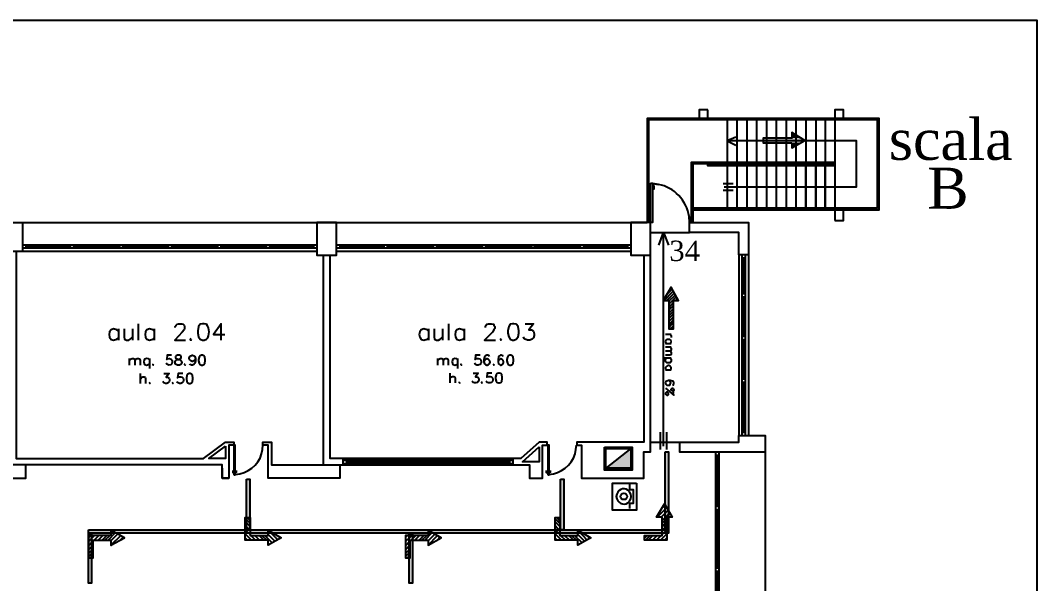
# Model space of a CAD drawing. Header units: millimetres. Extents: x 2592 to 5194, y 1172 to 2359.
# Drawn here: x 2595.648 to 2597.453, y 1178.177 to 1179.177 of the extents above; entities that cross this region are included whole.
import ezdxf

# ---------------------------------------------------------------- set-up
doc = ezdxf.new("R2010")
doc.units = ezdxf.units.MM
for name, color, linetype in [('PDF _Geometria', 7, 'Continuous'), ('PDF _Riempimenti solidi', 3, 'Continuous'), ('PDF _Testo', 7, 'Continuous')]:
    doc.layers.add(name, color=color, linetype=linetype)
doc.styles.add('PDF Times New Roman', font='times.ttf')

msp = doc.modelspace()

# ---------------------------------------------------------------- linework, layer by layer
msp.add_line((2592.5611, 1178.8182), (2596.7611, 1178.8182))
at = {"layer": 'PDF _Geometria', "lineweight": 25}
for points in [[(2592.3511, 1179.1774), (2597.4528, 1179.1774), (2597.4528, 1177.3307), (2592.3511, 1177.3307)], [(2596.8686, 1179.0182), (2596.8536, 1179.0182), (2596.8536, 1179.0032), (2596.8686, 1179.0032)], [(2597.0944, 1179.0032), (2597.1094, 1179.0032), (2597.1094, 1179.0182), (2597.0944, 1179.0182)], [(2597.0428, 1178.844), (2597.0428, 1178.919)], [(2597.0603, 1178.844), (2597.0603, 1178.919)], [(2597.0769, 1178.844), (2597.0769, 1178.919)], [(2597.0944, 1178.8215), (2597.1094, 1178.8215), (2597.1094, 1178.8407), (2597.0944, 1178.8407)], [(2596.5219, 1178.6382), (2596.5178, 1178.6374), (2596.5153, 1178.6332), (2596.5136, 1178.6257), (2596.5136, 1178.6215), (2596.5153, 1178.6149), (2596.5178, 1178.6107), (2596.5219, 1178.609), (2596.5244, 1178.609), (2596.5286, 1178.6107), (2596.5319, 1178.6149), (2596.5328, 1178.6215), (2596.5328, 1178.6257), (2596.5319, 1178.6332), (2596.5286, 1178.6374), (2596.5244, 1178.6382)], [(2595.9269, 1178.5824), (2595.9244, 1178.5815), (2595.9236, 1178.5799), (2595.9236, 1178.5782), (2595.9244, 1178.5765), (2595.9261, 1178.5757), (2595.9294, 1178.5749), (2595.9319, 1178.574), (2595.9336, 1178.5724), (2595.9344, 1178.5707), (2595.9344, 1178.5682), (2595.9336, 1178.5665), (2595.9328, 1178.5657), (2595.9303, 1178.5649), (2595.9269, 1178.5649), (2595.9244, 1178.5657), (2595.9236, 1178.5665), (2595.9228, 1178.5682), (2595.9228, 1178.5707), (2595.9236, 1178.5724), (2595.9253, 1178.574), (2595.9278, 1178.5749), (2595.9311, 1178.5757), (2595.9328, 1178.5765), (2595.9336, 1178.5782), (2595.9336, 1178.5799), (2595.9328, 1178.5815), (2595.9303, 1178.5824)], [(2595.9694, 1178.5824), (2595.9669, 1178.5815), (2595.9653, 1178.579), (2595.9644, 1178.5749), (2595.9644, 1178.5724), (2595.9653, 1178.5682), (2595.9669, 1178.5657), (2595.9694, 1178.5649), (2595.9711, 1178.5649), (2595.9736, 1178.5657), (2595.9753, 1178.5682), (2595.9761, 1178.5724), (2595.9761, 1178.5749), (2595.9753, 1178.579), (2595.9736, 1178.5815), (2595.9711, 1178.5824)], [(2596.5169, 1178.5824), (2596.5144, 1178.5815), (2596.5128, 1178.579), (2596.5119, 1178.5749), (2596.5119, 1178.5724), (2596.5128, 1178.5682), (2596.5144, 1178.5657), (2596.5169, 1178.5649), (2596.5186, 1178.5649), (2596.5211, 1178.5657), (2596.5228, 1178.5682), (2596.5236, 1178.5724), (2596.5236, 1178.5749), (2596.5228, 1178.579), (2596.5211, 1178.5815), (2596.5186, 1178.5824)], [(2595.9478, 1178.5499), (2595.9453, 1178.549), (2595.9436, 1178.5465), (2595.9428, 1178.5424), (2595.9428, 1178.5399), (2595.9436, 1178.5357), (2595.9453, 1178.5332), (2595.9478, 1178.5324), (2595.9494, 1178.5324), (2595.9519, 1178.5332), (2595.9536, 1178.5357), (2595.9544, 1178.5399), (2595.9544, 1178.5424), (2595.9536, 1178.5465), (2595.9519, 1178.549), (2595.9494, 1178.5499)], [(2596.4969, 1178.5507), (2596.4944, 1178.5499), (2596.4928, 1178.5474), (2596.4919, 1178.5432), (2596.4919, 1178.5407), (2596.4928, 1178.5365), (2596.4944, 1178.534), (2596.4969, 1178.5332), (2596.4986, 1178.5332), (2596.5011, 1178.534), (2596.5028, 1178.5365), (2596.5036, 1178.5407), (2596.5036, 1178.5432), (2596.5028, 1178.5474), (2596.5011, 1178.5499), (2596.4986, 1178.5507)], [(2596.7986, 1178.514), (2596.7978, 1178.5157), (2596.7969, 1178.5165), (2596.7953, 1178.5165), (2596.7936, 1178.5149), (2596.7936, 1178.5132), (2596.7944, 1178.5124), (2596.7961, 1178.5115), (2596.7978, 1178.5115), (2596.7986, 1178.5124)], [(2595.5361, 1178.4282), (2595.5211, 1178.4282), (2595.5211, 1178.4224), (2595.5303, 1178.4224), (2595.5303, 1178.364), (2595.6578, 1178.364), (2595.6578, 1178.3874), (2595.5361, 1178.3874)], [(2596.0119, 1178.4207), (2596.0119, 1178.399), (2595.9828, 1178.399)], [(2596.5694, 1178.4199), (2596.5694, 1178.3932), (2596.5394, 1178.3932)], [(2596.6853, 1178.419), (2596.7344, 1178.419), (2596.7344, 1178.3782), (2596.6853, 1178.3782)], [(2596.7419, 1178.3549), (2596.7419, 1178.3074), (2596.6994, 1178.3074), (2596.6994, 1178.3549)]]:
    msp.add_lwpolyline(points, close=True, dxfattribs=at)
for points in [[(2596.8844, 1178.8407), (2596.8419, 1178.8407), (2597.0144, 1178.8407), (2597.1728, 1178.8407), (2597.1728, 1179.0032), (2596.7611, 1179.0032), (2596.7611, 1178.8182)], [(2596.7611, 1179.0032), (2596.7619, 1179.0032)], [(2596.8419, 1178.844), (2597.0078, 1178.844), (2597.1703, 1178.844), (2597.1703, 1179.0007), (2596.7636, 1179.0007), (2596.7636, 1178.8182)], [(2597.0944, 1179.0007), (2597.0944, 1178.9249), (2596.8394, 1178.9249), (2596.8394, 1178.8182)], [(2596.9028, 1179.0007), (2596.9028, 1178.9249)], [(2596.9203, 1179.0007), (2596.9203, 1178.9249)], [(2596.9378, 1179.0007), (2596.9378, 1178.9249)], [(2596.9553, 1179.0007), (2596.9553, 1178.9249)], [(2596.9728, 1179.0007), (2596.9728, 1178.9249)], [(2596.9903, 1179.0007), (2596.9903, 1178.9249)], [(2597.0078, 1179.0007), (2597.0078, 1178.9249)], [(2597.0253, 1179.0007), (2597.0253, 1178.9249)], [(2597.0428, 1179.0007), (2597.0428, 1178.9249)], [(2597.0603, 1179.0007), (2597.0603, 1178.9249)], [(2597.0769, 1179.0007), (2597.0769, 1178.9249)], [(2596.8978, 1178.8815), (2596.9986, 1178.8815), (2597.1328, 1178.8815), (2597.1328, 1178.9632), (2596.9028, 1178.9632)], [(2596.9186, 1178.9699), (2596.9028, 1178.9632), (2596.9186, 1178.9557)], [(2597.0944, 1178.9224), (2596.9894, 1178.9224), (2596.8419, 1178.9224), (2596.8419, 1178.8182)], [(2597.0944, 1178.9249), (2597.0944, 1178.919), (2596.9903, 1178.919), (2596.9028, 1178.919), (2596.8686, 1178.919), (2596.8686, 1178.9224)], [(2596.9028, 1178.919), (2596.9028, 1178.844)], [(2596.9203, 1178.919), (2596.9203, 1178.844)], [(2596.9378, 1178.919), (2596.9378, 1178.844)], [(2596.9553, 1178.919), (2596.9553, 1178.844)], [(2596.9728, 1178.919), (2596.9728, 1178.844)], [(2596.9903, 1178.919), (2596.9903, 1178.844)], [(2597.0078, 1178.919), (2597.0078, 1178.844)], [(2597.0253, 1178.919), (2597.0253, 1178.844)], [(2597.0944, 1178.919), (2597.0944, 1178.844)], [(2596.8961, 1178.8874), (2596.9136, 1178.8874)], [(2596.8961, 1178.8757), (2596.9136, 1178.8757)], [(2594.5378, 1178.8182), (2595.0603, 1178.8182), (2595.0603, 1178.7599), (2595.0953, 1178.7599), (2595.0953, 1178.8182), (2595.6169, 1178.8182), (2595.6519, 1178.8182), (2595.6519, 1178.7665)], [(2595.6519, 1178.8182), (2596.1744, 1178.8182), (2596.1744, 1178.7599), (2596.2094, 1178.7599), (2596.2094, 1178.8182), (2596.1744, 1178.8182)], [(2596.2094, 1178.8182), (2596.7319, 1178.8182), (2596.7319, 1178.7599), (2596.7669, 1178.7599)], [(2596.7553, 1178.7599), (2596.7553, 1178.4282), (2596.6444, 1178.4282), (2596.6361, 1178.4282), (2596.6361, 1178.4224), (2596.6444, 1178.4224), (2596.6444, 1178.364), (2596.7553, 1178.364), (2596.7553, 1178.4107), (2596.7669, 1178.4107), (2596.7669, 1178.7599), (2596.7669, 1178.8182), (2596.7319, 1178.8182)], [(2596.7669, 1178.8007), (2596.8361, 1178.8007), (2596.8361, 1178.8182), (2596.9411, 1178.8182), (2596.9411, 1178.7607), (2596.9236, 1178.7607), (2596.9236, 1178.8007), (2596.8361, 1178.8007)], [(2596.7819, 1178.7782), (2596.7903, 1178.8007), (2596.7986, 1178.7782)], [(2596.7903, 1178.4207), (2596.7903, 1178.8007)], [(2596.1744, 1178.7665), (2595.6519, 1178.7665), (2595.6169, 1178.7665), (2595.0953, 1178.7665)], [(2595.6403, 1178.7665), (2595.6403, 1178.399), (2595.9728, 1178.399), (2596.0119, 1178.4282), (2596.0269, 1178.4282), (2596.0269, 1178.4224), (2596.0178, 1178.4224), (2596.0178, 1178.3932), (2596.0178, 1178.364), (2596.0061, 1178.364), (2596.0061, 1178.3874), (2595.6578, 1178.3874)], [(2596.2153, 1178.3874), (2596.2153, 1178.364), (2596.0878, 1178.364), (2596.0878, 1178.4224), (2596.0786, 1178.4224), (2596.0786, 1178.4282), (2596.0936, 1178.4282), (2596.0936, 1178.3874), (2596.2153, 1178.3874), (2596.5519, 1178.3874), (2596.5519, 1178.364), (2596.5753, 1178.364), (2596.5753, 1178.3932), (2596.5753, 1178.4224), (2596.5836, 1178.4224), (2596.5836, 1178.4282), (2596.5694, 1178.4282), (2596.5369, 1178.399), (2596.1978, 1178.399), (2596.1978, 1178.7599)], [(2596.1861, 1178.3874), (2596.1861, 1178.7599)], [(2596.7319, 1178.7665), (2596.2094, 1178.7665)], [(2596.9236, 1178.7607), (2596.9236, 1178.4399)], [(2596.9411, 1178.7607), (2596.9411, 1178.4399)], [(2595.8219, 1178.629), (2595.8219, 1178.609)], [(2595.8319, 1178.629), (2595.8319, 1178.6149), (2595.8328, 1178.6107), (2595.8361, 1178.609), (2595.8403, 1178.609), (2595.8428, 1178.6107), (2595.8469, 1178.6149)], [(2595.8469, 1178.629), (2595.8469, 1178.609)], [(2595.8578, 1178.609), (2595.8578, 1178.6382)], [(2595.8853, 1178.629), (2595.8853, 1178.609)], [(2595.9228, 1178.6315), (2595.9228, 1178.6332), (2595.9244, 1178.6357), (2595.9261, 1178.6374), (2595.9286, 1178.6382), (2595.9344, 1178.6382), (2595.9369, 1178.6374), (2595.9386, 1178.6357), (2595.9394, 1178.6332), (2595.9394, 1178.6299), (2595.9386, 1178.6274), (2595.9353, 1178.6232), (2595.9219, 1178.609), (2595.9411, 1178.609)], [(2595.9786, 1178.6374), (2595.9744, 1178.6382), (2595.9711, 1178.6382), (2595.9669, 1178.6374), (2595.9644, 1178.6332), (2595.9628, 1178.6257), (2595.9628, 1178.6215), (2595.9644, 1178.6149), (2595.9669, 1178.6107), (2595.9711, 1178.609), (2595.9744, 1178.609), (2595.9786, 1178.6107)], [(2596.0044, 1178.609), (2596.0044, 1178.6382), (2595.9911, 1178.619), (2596.0111, 1178.619)], [(2596.3728, 1178.629), (2596.3728, 1178.609)], [(2596.3828, 1178.629), (2596.3828, 1178.6149), (2596.3836, 1178.6107), (2596.3869, 1178.609), (2596.3903, 1178.609), (2596.3936, 1178.6107), (2596.3978, 1178.6149)], [(2596.3978, 1178.629), (2596.3978, 1178.609)], [(2596.4086, 1178.609), (2596.4086, 1178.6382)], [(2596.4361, 1178.629), (2596.4361, 1178.609)], [(2596.4736, 1178.6315), (2596.4736, 1178.6332), (2596.4753, 1178.6357), (2596.4761, 1178.6374), (2596.4794, 1178.6382), (2596.4844, 1178.6382), (2596.4878, 1178.6374), (2596.4886, 1178.6357), (2596.4903, 1178.6332), (2596.4903, 1178.6299), (2596.4886, 1178.6274), (2596.4861, 1178.6232), (2596.4719, 1178.609), (2596.4919, 1178.609)], [(2596.5444, 1178.6382), (2596.5594, 1178.6382), (2596.5511, 1178.6274), (2596.5553, 1178.6274), (2596.5578, 1178.6257), (2596.5594, 1178.6249), (2596.5603, 1178.6207), (2596.5603, 1178.6174), (2596.5594, 1178.6132), (2596.5569, 1178.6107), (2596.5528, 1178.609), (2596.5486, 1178.609), (2596.5444, 1178.6107), (2596.5428, 1178.6124), (2596.5411, 1178.6149)], [(2595.8219, 1178.6249), (2595.8194, 1178.6274)], [(2595.8194, 1178.6107), (2595.8219, 1178.6132)], [(2595.8853, 1178.6249), (2595.8828, 1178.6274)], [(2595.8828, 1178.6107), (2595.8853, 1178.6132)], [(2595.9503, 1178.6124), (2595.9494, 1178.6107), (2595.9503, 1178.609), (2595.9519, 1178.6107)], [(2596.3728, 1178.6249), (2596.3703, 1178.6274)], [(2596.3703, 1178.6107), (2596.3728, 1178.6132)], [(2596.4361, 1178.6249), (2596.4336, 1178.6274)], [(2596.4336, 1178.6107), (2596.4361, 1178.6132)], [(2596.5011, 1178.6124), (2596.5003, 1178.6107), (2596.5011, 1178.609), (2596.5028, 1178.6107)], [(2596.7936, 1178.6199), (2596.8036, 1178.6199)], [(2596.7994, 1178.6199), (2596.8019, 1178.619), (2596.8028, 1178.6182), (2596.8036, 1178.6165), (2596.8036, 1178.614)], [(2596.8036, 1178.6024), (2596.7936, 1178.6024)], [(2596.7936, 1178.5974), (2596.8036, 1178.5974)], [(2596.8011, 1178.5974), (2596.8028, 1178.5957), (2596.8036, 1178.594), (2596.8036, 1178.5924), (2596.8028, 1178.5907), (2596.8011, 1178.5899), (2596.7936, 1178.5899)], [(2596.7944, 1178.604), (2596.7961, 1178.6024)], [(2596.8019, 1178.6024), (2596.8028, 1178.604)], [(2595.8419, 1178.5649), (2595.8419, 1178.5765)], [(2595.8419, 1178.5732), (2595.8444, 1178.5757), (2595.8461, 1178.5765), (2595.8486, 1178.5765), (2595.8503, 1178.5757), (2595.8511, 1178.5732), (2595.8511, 1178.5649)], [(2595.8511, 1178.5732), (2595.8536, 1178.5757), (2595.8553, 1178.5765), (2595.8578, 1178.5765), (2595.8594, 1178.5757), (2595.8603, 1178.5732), (2595.8603, 1178.5649)], [(2595.8769, 1178.574), (2595.8753, 1178.5757)], [(2595.8769, 1178.5765), (2595.8769, 1178.559)], [(2595.9161, 1178.5824), (2595.9086, 1178.5824), (2595.9078, 1178.5749), (2595.9086, 1178.5757)], [(2595.9586, 1178.5765), (2595.9578, 1178.574), (2595.9561, 1178.5724), (2595.9536, 1178.5715), (2595.9528, 1178.5715), (2595.9503, 1178.5724), (2595.9486, 1178.574), (2595.9478, 1178.5765), (2595.9478, 1178.5774), (2595.9486, 1178.5799), (2595.9503, 1178.5815), (2595.9528, 1178.5824), (2595.9536, 1178.5824), (2595.9561, 1178.5815), (2595.9578, 1178.5799), (2595.9586, 1178.5765), (2595.9586, 1178.5724), (2595.9578, 1178.5682), (2595.9561, 1178.5657), (2595.9536, 1178.5649), (2595.9519, 1178.5649), (2595.9494, 1178.5657), (2595.9486, 1178.5674)], [(2596.3894, 1178.5649), (2596.3894, 1178.5765)], [(2596.3894, 1178.5732), (2596.3919, 1178.5757), (2596.3936, 1178.5765), (2596.3961, 1178.5765), (2596.3978, 1178.5757), (2596.3986, 1178.5732), (2596.3986, 1178.5649)], [(2596.3986, 1178.5732), (2596.4011, 1178.5757), (2596.4028, 1178.5765), (2596.4053, 1178.5765), (2596.4069, 1178.5757), (2596.4078, 1178.5732), (2596.4078, 1178.5649)], [(2596.4244, 1178.574), (2596.4228, 1178.5757)], [(2596.4244, 1178.5765), (2596.4244, 1178.559)], [(2596.4644, 1178.5824), (2596.4561, 1178.5824), (2596.4553, 1178.5749), (2596.4561, 1178.5757), (2596.4586, 1178.5765), (2596.4611, 1178.5765), (2596.4636, 1178.5757), (2596.4653, 1178.574), (2596.4661, 1178.5715), (2596.4661, 1178.5699), (2596.4653, 1178.5674), (2596.4636, 1178.5657), (2596.4611, 1178.5649), (2596.4586, 1178.5649), (2596.4561, 1178.5657), (2596.4553, 1178.5665), (2596.4544, 1178.5682)], [(2596.4811, 1178.5799), (2596.4803, 1178.5815), (2596.4778, 1178.5824), (2596.4761, 1178.5824), (2596.4736, 1178.5815), (2596.4719, 1178.579), (2596.4711, 1178.5749), (2596.4711, 1178.5707), (2596.4719, 1178.5674), (2596.4736, 1178.5657), (2596.4761, 1178.5649), (2596.4769, 1178.5649), (2596.4794, 1178.5657), (2596.4811, 1178.5674), (2596.4819, 1178.5699), (2596.4819, 1178.5707), (2596.4811, 1178.5732), (2596.4794, 1178.5749), (2596.4769, 1178.5757), (2596.4761, 1178.5757), (2596.4736, 1178.5749), (2596.4719, 1178.5732), (2596.4711, 1178.5707)], [(2596.5053, 1178.5799), (2596.5044, 1178.5815), (2596.5019, 1178.5824), (2596.5003, 1178.5824), (2596.4986, 1178.5815), (2596.4969, 1178.579), (2596.4961, 1178.5749), (2596.4961, 1178.5707), (2596.4969, 1178.5674), (2596.4986, 1178.5657), (2596.5003, 1178.5649), (2596.5011, 1178.5649), (2596.5036, 1178.5657), (2596.5053, 1178.5674), (2596.5061, 1178.5699), (2596.5061, 1178.5707), (2596.5053, 1178.5732), (2596.5036, 1178.5749), (2596.5011, 1178.5757), (2596.5003, 1178.5757), (2596.4986, 1178.5749), (2596.4969, 1178.5732), (2596.4961, 1178.5707)], [(2596.8036, 1178.5774), (2596.7894, 1178.5774)], [(2596.8011, 1178.5899), (2596.8028, 1178.5882), (2596.8036, 1178.5865), (2596.8036, 1178.5849), (2596.8028, 1178.5832), (2596.8011, 1178.5824), (2596.7936, 1178.5824)], [(2596.8019, 1178.5774), (2596.8028, 1178.5757), (2596.8036, 1178.574), (2596.8036, 1178.5724), (2596.8028, 1178.5707), (2596.8019, 1178.569), (2596.7961, 1178.569), (2596.7944, 1178.5707), (2596.7936, 1178.5724), (2596.7936, 1178.574), (2596.7944, 1178.5757), (2596.7961, 1178.5774)], [(2595.8753, 1178.5657), (2595.8769, 1178.5674)], [(2595.8836, 1178.5665), (2595.8828, 1178.5657), (2595.8836, 1178.5649), (2595.8844, 1178.5657)], [(2595.9078, 1178.5665), (2595.9069, 1178.5682)], [(2595.9403, 1178.5665), (2595.9394, 1178.5657), (2595.9403, 1178.5649), (2595.9411, 1178.5657)], [(2596.4228, 1178.5657), (2596.4244, 1178.5674)], [(2596.4311, 1178.5665), (2596.4303, 1178.5657), (2596.4311, 1178.5649), (2596.4319, 1178.5657)], [(2596.4886, 1178.5665), (2596.4878, 1178.5657), (2596.4886, 1178.5649), (2596.4894, 1178.5657)], [(2596.8019, 1178.5557), (2596.8028, 1178.5574), (2596.8036, 1178.5582), (2596.8036, 1178.5607), (2596.8028, 1178.5615), (2596.8019, 1178.5632), (2596.7994, 1178.564), (2596.7978, 1178.564), (2596.7961, 1178.5632), (2596.7936, 1178.5607), (2596.7936, 1178.5582), (2596.7961, 1178.5557)], [(2595.8611, 1178.5324), (2595.8611, 1178.5499)], [(2595.8611, 1178.5407), (2595.8636, 1178.5432), (2595.8653, 1178.544), (2595.8678, 1178.544), (2595.8694, 1178.5432), (2595.8703, 1178.5407), (2595.8703, 1178.5324)], [(2595.9028, 1178.5499), (2595.9119, 1178.5499), (2595.9069, 1178.5432), (2595.9094, 1178.5432), (2595.9111, 1178.5424), (2595.9119, 1178.5415), (2595.9128, 1178.539), (2595.9128, 1178.5374), (2595.9119, 1178.5349), (2595.9103, 1178.5332), (2595.9078, 1178.5324), (2595.9053, 1178.5324), (2595.9028, 1178.5332), (2595.9019, 1178.534), (2595.9011, 1178.5357)], [(2595.9361, 1178.5499), (2595.9278, 1178.5499), (2595.9269, 1178.5424), (2595.9278, 1178.5432), (2595.9303, 1178.544), (2595.9328, 1178.544), (2595.9353, 1178.5432), (2595.9369, 1178.5415), (2595.9378, 1178.539), (2595.9378, 1178.5374), (2595.9369, 1178.5349), (2595.9353, 1178.5332), (2595.9328, 1178.5324), (2595.9303, 1178.5324), (2595.9278, 1178.5332), (2595.9269, 1178.534), (2595.9261, 1178.5357)], [(2596.4111, 1178.5332), (2596.4111, 1178.5507)], [(2596.4111, 1178.5415), (2596.4136, 1178.544), (2596.4153, 1178.5449), (2596.4178, 1178.5449), (2596.4194, 1178.544), (2596.4203, 1178.5415), (2596.4203, 1178.5332)], [(2596.4519, 1178.5507), (2596.4611, 1178.5507), (2596.4561, 1178.544), (2596.4586, 1178.544), (2596.4603, 1178.5432), (2596.4611, 1178.5424), (2596.4619, 1178.5399), (2596.4619, 1178.5382), (2596.4611, 1178.5357), (2596.4594, 1178.534), (2596.4569, 1178.5332), (2596.4544, 1178.5332), (2596.4519, 1178.534), (2596.4511, 1178.5349), (2596.4503, 1178.5365)], [(2596.4853, 1178.5507), (2596.4769, 1178.5507), (2596.4761, 1178.5432), (2596.4769, 1178.544), (2596.4794, 1178.5449), (2596.4819, 1178.5449), (2596.4844, 1178.544), (2596.4861, 1178.5424), (2596.4869, 1178.5399), (2596.4869, 1178.5382), (2596.4861, 1178.5357), (2596.4844, 1178.534), (2596.4819, 1178.5332), (2596.4794, 1178.5332), (2596.4769, 1178.534), (2596.4761, 1178.5349), (2596.4753, 1178.5365)], [(2596.8036, 1178.5557), (2596.7936, 1178.5557)], [(2595.8778, 1178.534), (2595.8769, 1178.5332), (2595.8778, 1178.5324), (2595.8786, 1178.5332)], [(2595.9186, 1178.534), (2595.9178, 1178.5332), (2595.9186, 1178.5324), (2595.9194, 1178.5332)], [(2596.4278, 1178.5349), (2596.4269, 1178.534), (2596.4278, 1178.5332), (2596.4286, 1178.534)], [(2596.4678, 1178.5349), (2596.4669, 1178.534), (2596.4678, 1178.5332), (2596.4686, 1178.534)], [(2596.8061, 1178.529), (2596.8078, 1178.5299), (2596.8086, 1178.5324), (2596.8086, 1178.5332), (2596.8078, 1178.5357), (2596.8061, 1178.5365), (2596.8019, 1178.5374), (2596.7986, 1178.5374), (2596.7961, 1178.5365), (2596.7944, 1178.5357), (2596.7936, 1178.5332), (2596.7944, 1178.5307), (2596.7961, 1178.529), (2596.8011, 1178.529), (2596.8019, 1178.5307), (2596.8028, 1178.5332), (2596.8019, 1178.5357), (2596.8011, 1178.5365), (2596.7986, 1178.5374)], [(2596.7936, 1178.524), (2596.8086, 1178.5115), (2596.8078, 1178.5124), (2596.8069, 1178.5149)], [(2596.8086, 1178.5207), (2596.8069, 1178.519), (2596.8061, 1178.519), (2596.8044, 1178.5199), (2596.8036, 1178.5207), (2596.8036, 1178.5224), (2596.8053, 1178.524), (2596.8061, 1178.524), (2596.8078, 1178.5232)], [(2596.7669, 1178.4282), (2596.8186, 1178.4282), (2596.9236, 1178.4282), (2596.9236, 1178.4399), (2596.9703, 1178.4399), (2596.9703, 1178.4107)], [(2596.7844, 1178.4149), (2596.7844, 1178.4457)], [(2596.7961, 1178.4149), (2596.7961, 1178.4457)], [(2596.7319, 1178.4165), (2596.6878, 1178.3815), (2596.6878, 1178.4165), (2596.7319, 1178.4165), (2596.7319, 1178.3815), (2596.6878, 1178.3815)], [(2596.8186, 1178.4282), (2596.8186, 1178.4107), (2596.9703, 1178.4107), (2596.9703, 1178.1032), (2596.8303, 1178.1032), (2596.8303, 1178.0857), (2596.9236, 1178.0857), (2596.9236, 1178.074), (2596.9703, 1178.074), (2596.9703, 1178.1032)], [(2596.2211, 1178.3874), (2596.2211, 1178.399)], [(2596.5228, 1178.3874), (2596.5228, 1178.399)], [(2596.0061, 1178.3815), (2596.0061, 1178.364), (2596.0061, 1178.3815)], [(2596.0061, 1178.364), (2596.0178, 1178.364)], [(2596.7294, 1178.3532), (2596.7294, 1178.344), (2596.7361, 1178.344), (2596.7361, 1178.319), (2596.7294, 1178.319), (2596.7294, 1178.3099)], [(2596.7069, 1178.3357), (2596.7061, 1178.3315), (2596.7069, 1178.3274)], [(2596.7294, 1178.3232), (2596.7319, 1178.3274), (2596.7328, 1178.3315), (2596.7319, 1178.3357), (2596.7294, 1178.3399)]]:
    msp.add_lwpolyline(points, dxfattribs=at)
at = {"layer": 'PDF _Geometria', "color": 3, "lineweight": 25}
for points in [[(2597.0178, 1178.9599), (2597.0178, 1178.9507), (2597.0411, 1178.964), (2597.0178, 1178.9782), (2597.0178, 1178.9682), (2596.9669, 1178.9682), (2596.9669, 1178.9599)], [(2596.7878, 1178.2949), (2596.7778, 1178.2949), (2596.7919, 1178.3182), (2596.8053, 1178.2949), (2596.7961, 1178.2949), (2596.7961, 1178.254), (2596.7561, 1178.254), (2596.7561, 1178.2624), (2596.7878, 1178.2624)]]:
    msp.add_lwpolyline(points, close=True, dxfattribs=at)
at = {"layer": 'PDF _Geometria', "color": 3, "lineweight": 0}
msp.add_lwpolyline([(2596.9669, 1178.9682), (2597.0178, 1178.9682), (2597.0178, 1178.9782), (2597.0411, 1178.964), (2597.0178, 1178.9507), (2597.0178, 1178.9599), (2596.9669, 1178.9599)], close=True, dxfattribs=at)
at = {"layer": 'PDF _Geometria', "color": 4, "lineweight": 25}
for points in [[(2596.7669, 1178.8832), (2596.7644, 1178.8832), (2596.7644, 1178.8774), (2596.7644, 1178.8832)], [(2596.7669, 1178.8882), (2596.7703, 1178.8882), (2596.7703, 1178.8182), (2596.7669, 1178.8182)], [(2596.7669, 1178.8882), (2596.7703, 1178.8882), (2596.7703, 1178.8182), (2596.7669, 1178.8182)], [(2596.7703, 1178.8874), (2596.7811, 1178.8857)], [(2596.7728, 1178.8832), (2596.7728, 1178.8774), (2596.7728, 1178.8832), (2596.7703, 1178.8832)], [(2596.8353, 1178.829), (2596.8361, 1178.8182)], [(2596.0269, 1178.3699), (2596.0294, 1178.3699), (2596.0294, 1178.4224), (2596.0269, 1178.4224)], [(2596.5844, 1178.3699), (2596.5869, 1178.3699), (2596.5869, 1178.4224), (2596.5844, 1178.4224)]]:
    msp.add_lwpolyline(points, close=True, dxfattribs=at)
for points in [[(2596.1744, 1178.7782), (2595.6519, 1178.7782)], [(2595.6578, 1178.7782), (2595.6578, 1178.7724)], [(2595.7361, 1178.7749), (2595.6578, 1178.7749)], [(2595.7361, 1178.7782), (2595.7361, 1178.7724)], [(2595.7419, 1178.7782), (2595.7419, 1178.7724)], [(2595.8236, 1178.7749), (2595.7419, 1178.7749)], [(2595.8236, 1178.7782), (2595.8236, 1178.7724)], [(2595.8294, 1178.7782), (2595.8294, 1178.7724)], [(2595.9103, 1178.7749), (2595.8294, 1178.7749)], [(2595.9103, 1178.7782), (2595.9103, 1178.7724)], [(2595.9161, 1178.7782), (2595.9161, 1178.7724)], [(2595.9978, 1178.7749), (2595.9161, 1178.7749)], [(2595.9978, 1178.7782), (2595.9978, 1178.7724)], [(2596.0036, 1178.7782), (2596.0036, 1178.7724)], [(2596.0844, 1178.7749), (2596.0036, 1178.7749)], [(2596.0844, 1178.7782), (2596.0844, 1178.7724)], [(2596.0903, 1178.7782), (2596.0903, 1178.7724)], [(2596.1686, 1178.7749), (2596.0903, 1178.7749)], [(2596.1686, 1178.7782), (2596.1686, 1178.7724)], [(2596.7319, 1178.7782), (2596.2094, 1178.7782)], [(2596.2153, 1178.7782), (2596.2153, 1178.7724)], [(2596.2936, 1178.7749), (2596.2153, 1178.7749)], [(2596.2936, 1178.7782), (2596.2936, 1178.7724)], [(2596.2994, 1178.7782), (2596.2994, 1178.7724)], [(2596.3811, 1178.7749), (2596.2994, 1178.7749)], [(2596.3811, 1178.7782), (2596.3811, 1178.7724)], [(2596.3869, 1178.7782), (2596.3869, 1178.7724)], [(2596.4678, 1178.7749), (2596.3869, 1178.7749)], [(2596.4678, 1178.7782), (2596.4678, 1178.7724)], [(2596.4736, 1178.7782), (2596.4736, 1178.7724)], [(2596.5553, 1178.7749), (2596.4736, 1178.7749)], [(2596.5553, 1178.7782), (2596.5553, 1178.7724)], [(2596.5603, 1178.7782), (2596.5603, 1178.7724)], [(2596.6419, 1178.7749), (2596.5603, 1178.7749)], [(2596.6419, 1178.7782), (2596.6419, 1178.7724)], [(2596.6478, 1178.7782), (2596.6478, 1178.7724)], [(2596.7261, 1178.7749), (2596.6478, 1178.7749)], [(2596.7261, 1178.7782), (2596.7261, 1178.7724)], [(2596.1744, 1178.7724), (2595.6519, 1178.7724)], [(2596.7319, 1178.7724), (2596.2094, 1178.7724)], [(2596.9294, 1178.7607), (2596.9294, 1178.4399)], [(2596.9353, 1178.7607), (2596.9353, 1178.4399)], [(2596.9353, 1178.7549), (2596.9294, 1178.7549)], [(2596.9319, 1178.7549), (2596.9319, 1178.6915)], [(2596.9353, 1178.6915), (2596.9294, 1178.6915)], [(2596.9353, 1178.6857), (2596.9294, 1178.6857)], [(2596.9319, 1178.6857), (2596.9319, 1178.6157)], [(2596.9353, 1178.6157), (2596.9294, 1178.6157)], [(2596.9353, 1178.6099), (2596.9294, 1178.6099)], [(2596.9319, 1178.6099), (2596.9319, 1178.5399)], [(2596.9353, 1178.5399), (2596.9294, 1178.5399)], [(2596.9353, 1178.534), (2596.9294, 1178.534)], [(2596.9319, 1178.534), (2596.9319, 1178.4457)], [(2596.9294, 1178.4457), (2596.9353, 1178.4457)], [(2596.0778, 1178.4149), (2596.0786, 1178.4224)], [(2596.6344, 1178.4149), (2596.6353, 1178.4224)], [(2596.2211, 1178.3957), (2596.5228, 1178.3957)], [(2596.2269, 1178.3957), (2596.2269, 1178.3899)], [(2596.5169, 1178.3899), (2596.5169, 1178.3957)], [(2596.8828, 1178.1032), (2596.8828, 1178.4107)], [(2596.8828, 1178.4049), (2596.8886, 1178.4049)], [(2596.8861, 1178.314), (2596.8861, 1178.4049)], [(2596.8886, 1178.1032), (2596.8886, 1178.4107)], [(2596.0253, 1178.3774), (2596.0253, 1178.374), (2596.0269, 1178.374)], [(2596.0311, 1178.3774), (2596.0311, 1178.374), (2596.0294, 1178.374)], [(2596.2211, 1178.3899), (2596.5228, 1178.3899)], [(2596.2269, 1178.3932), (2596.5169, 1178.3932)], [(2596.5819, 1178.3774), (2596.5819, 1178.374), (2596.5844, 1178.374)], [(2596.5886, 1178.3774), (2596.5886, 1178.374), (2596.5869, 1178.374)], [(2596.0294, 1178.3707), (2596.0378, 1178.3715)], [(2596.5861, 1178.3707), (2596.5944, 1178.3715)], [(2596.8828, 1178.314), (2596.8886, 1178.314)], [(2596.8828, 1178.3082), (2596.8886, 1178.3082)], [(2596.8861, 1178.2049), (2596.8861, 1178.3082)], [(2596.8828, 1178.2049), (2596.8886, 1178.2049)], [(2596.8828, 1178.199), (2596.8886, 1178.199)], [(2596.8861, 1178.109), (2596.8861, 1178.199)]]:
    msp.add_lwpolyline(points, dxfattribs=at)
at = {"layer": 'PDF _Geometria', "color": 3, "lineweight": 25}
for points in [[(2596.8161, 1178.6799), (2596.8169, 1178.6799), (2596.8036, 1178.7032), (2596.7894, 1178.6799), (2596.7994, 1178.6799), (2596.7994, 1178.629), (2596.8078, 1178.629), (2596.8078, 1178.6799), (2596.8169, 1178.6799)], [(2596.8019, 1178.7015), (2596.8036, 1178.7032)], [(2596.7911, 1178.6799), (2596.8069, 1178.6965)], [(2596.7953, 1178.6899), (2596.8053, 1178.6999)], [(2596.7961, 1178.6799), (2596.8094, 1178.6932)], [(2596.7994, 1178.6782), (2596.8111, 1178.6899)], [(2596.7994, 1178.6732), (2596.8128, 1178.6865)], [(2596.8111, 1178.6799), (2596.8144, 1178.6832)], [(2596.7994, 1178.6674), (2596.8078, 1178.6765)], [(2596.7994, 1178.6624), (2596.8078, 1178.6707)], [(2596.7994, 1178.6574), (2596.8078, 1178.6657)], [(2596.7994, 1178.6524), (2596.8078, 1178.6607)], [(2596.7994, 1178.6474), (2596.8078, 1178.6557)], [(2596.7994, 1178.6424), (2596.8078, 1178.6507)], [(2596.7994, 1178.6365), (2596.8078, 1178.6457)], [(2596.7994, 1178.6315), (2596.8078, 1178.6407)], [(2596.8019, 1178.629), (2596.8078, 1178.6349)], [(2596.8069, 1178.629), (2596.8078, 1178.6299)], [(2596.7794, 1178.2949), (2596.7786, 1178.2949), (2596.7953, 1178.3115)], [(2596.7861, 1178.2949), (2596.7978, 1178.3065)], [(2596.7869, 1178.3107), (2596.7928, 1178.3157)], [(2596.7928, 1178.3165), (2596.7911, 1178.3174)], [(2596.0878, 1178.2715), (2596.1111, 1178.2582), (2596.0878, 1178.2449), (2596.0878, 1178.254), (2596.0469, 1178.254), (2596.0469, 1178.294), (2596.0561, 1178.294), (2596.0561, 1178.2624), (2596.0878, 1178.2624), (2596.0878, 1178.2715), (2596.1044, 1178.2549)], [(2596.0469, 1178.2924), (2596.0561, 1178.284)], [(2596.0469, 1178.2874), (2596.0561, 1178.2782)], [(2596.0503, 1178.294), (2596.0561, 1178.289)], [(2596.6378, 1178.2715), (2596.6611, 1178.2582), (2596.6378, 1178.2449), (2596.6378, 1178.254), (2596.5978, 1178.254), (2596.5978, 1178.294), (2596.6061, 1178.294), (2596.6061, 1178.2624), (2596.6378, 1178.2624), (2596.6378, 1178.2715), (2596.6544, 1178.254)], [(2596.5978, 1178.2915), (2596.6061, 1178.2832)], [(2596.5978, 1178.2865), (2596.6061, 1178.2782)], [(2596.6011, 1178.294), (2596.6061, 1178.2882)], [(2596.7878, 1178.289), (2596.8011, 1178.3024)], [(2596.7878, 1178.284), (2596.7961, 1178.2924)], [(2596.7878, 1178.2782), (2596.7961, 1178.2874)], [(2595.8261, 1178.2624), (2595.8086, 1178.2449), (2595.8328, 1178.2582), (2595.8086, 1178.2715), (2595.8086, 1178.2624), (2595.7686, 1178.2624), (2595.7686, 1178.2224), (2595.7769, 1178.2224), (2595.7769, 1178.254), (2595.8086, 1178.254), (2595.8086, 1178.2449), (2595.8094, 1178.2449)], [(2596.0469, 1178.2799), (2596.0561, 1178.2715)], [(2596.0469, 1178.2724), (2596.0561, 1178.264)], [(2596.3719, 1178.2449), (2596.3953, 1178.2582), (2596.3719, 1178.2715), (2596.3719, 1178.2624), (2596.3319, 1178.2624), (2596.3319, 1178.2224), (2596.3403, 1178.2224), (2596.3403, 1178.254), (2596.3719, 1178.254), (2596.3719, 1178.2449), (2596.3886, 1178.2624)], [(2596.5978, 1178.2799), (2596.6061, 1178.2707)], [(2596.5978, 1178.2724), (2596.6061, 1178.264)], [(2596.7878, 1178.2715), (2596.7961, 1178.2799)], [(2596.7878, 1178.264), (2596.7961, 1178.2724)], [(2595.7686, 1178.2582), (2595.7728, 1178.2624)], [(2595.7686, 1178.2515), (2595.7794, 1178.2624)], [(2595.7686, 1178.244), (2595.7769, 1178.2524)], [(2595.7786, 1178.254), (2595.7869, 1178.2624)], [(2595.7861, 1178.254), (2595.7944, 1178.2624)], [(2595.7928, 1178.254), (2595.8011, 1178.2624)], [(2595.7978, 1178.254), (2595.8069, 1178.2624)], [(2595.8036, 1178.254), (2595.8169, 1178.2674)], [(2595.8086, 1178.2524), (2595.8211, 1178.2649)], [(2595.8253, 1178.254), (2595.8303, 1178.259)], [(2595.8311, 1178.259), (2595.8319, 1178.2582)], [(2596.0469, 1178.2649), (2596.0586, 1178.254)], [(2596.0469, 1178.2582), (2596.0511, 1178.254)], [(2596.0569, 1178.2624), (2596.0653, 1178.254)], [(2596.0644, 1178.2624), (2596.0728, 1178.254)], [(2596.0719, 1178.2624), (2596.0803, 1178.254)], [(2596.0769, 1178.2624), (2596.0853, 1178.254)], [(2596.0819, 1178.2624), (2596.0953, 1178.249)], [(2596.0878, 1178.264), (2596.1003, 1178.2515)], [(2596.1036, 1178.2624), (2596.1094, 1178.2574), (2596.1103, 1178.2582)], [(2596.3319, 1178.259), (2596.3353, 1178.2624)], [(2596.3319, 1178.2515), (2596.3428, 1178.2624)], [(2596.3319, 1178.244), (2596.3403, 1178.2524)], [(2596.3419, 1178.254), (2596.3503, 1178.2624)], [(2596.3486, 1178.254), (2596.3569, 1178.2624)], [(2596.3561, 1178.254), (2596.3644, 1178.2624)], [(2596.3611, 1178.254), (2596.3694, 1178.2624)], [(2596.3661, 1178.254), (2596.3794, 1178.2674)], [(2596.3719, 1178.2524), (2596.3844, 1178.2649)], [(2596.3878, 1178.254), (2596.3936, 1178.2599)], [(2596.3936, 1178.259), (2596.3953, 1178.2582)], [(2596.5978, 1178.2649), (2596.6086, 1178.254)], [(2596.5978, 1178.2574), (2596.6011, 1178.254)], [(2596.6069, 1178.2624), (2596.6161, 1178.254)], [(2596.6144, 1178.2624), (2596.6228, 1178.254)], [(2596.6219, 1178.2624), (2596.6303, 1178.254)], [(2596.6269, 1178.2624), (2596.6353, 1178.254)], [(2596.6319, 1178.2624), (2596.6453, 1178.249)], [(2596.6378, 1178.264), (2596.6503, 1178.2515)], [(2596.6536, 1178.2624), (2596.6594, 1178.2565)], [(2596.6594, 1178.2574), (2596.6611, 1178.2582)], [(2596.7561, 1178.2574), (2596.7611, 1178.2624)], [(2596.7578, 1178.254), (2596.7661, 1178.2624)], [(2596.7628, 1178.254), (2596.7711, 1178.2624)], [(2596.7703, 1178.254), (2596.7786, 1178.2624)], [(2596.7778, 1178.254), (2596.7861, 1178.2624)], [(2596.7844, 1178.254), (2596.7961, 1178.2649)], [(2596.7919, 1178.254), (2596.7961, 1178.2582)], [(2595.7686, 1178.2365), (2595.7769, 1178.2449)], [(2595.7686, 1178.2299), (2595.7769, 1178.2382)], [(2595.7686, 1178.224), (2595.7769, 1178.2332)], [(2596.3319, 1178.2365), (2596.3403, 1178.2457)], [(2596.3319, 1178.2299), (2596.3403, 1178.2382)], [(2596.3319, 1178.2249), (2596.3403, 1178.2332)], [(2595.7719, 1178.2224), (2595.7769, 1178.2274)], [(2596.3353, 1178.2224), (2596.3403, 1178.2282)]]:
    msp.add_lwpolyline(points, dxfattribs=at)
at = {"layer": 'PDF _Geometria', "lineweight": 0}
msp.add_lwpolyline([(2596.7319, 1178.3815), (2596.7319, 1178.4165), (2596.6878, 1178.3815)], close=True, dxfattribs=at)
at = {"layer": 'PDF _Geometria', "color": 40, "lineweight": 25, "true_color": 0xf8d731}
for points in [[(2596.7928, 1178.4107), (2596.7986, 1178.4107), (2596.7986, 1178.2724), (2596.7928, 1178.2724)], [(2596.0494, 1178.3624), (2596.0553, 1178.3624), (2596.0553, 1178.2724), (2596.0494, 1178.2724)], [(2596.6069, 1178.3624), (2596.6128, 1178.3624), (2596.6128, 1178.2724), (2596.6069, 1178.2724)], [(2595.7686, 1178.2724), (2596.7986, 1178.2724), (2596.7986, 1178.2665), (2595.7686, 1178.2665)], [(2595.7686, 1178.2665), (2595.7744, 1178.2665), (2595.7744, 1178.1774), (2595.7686, 1178.1774)], [(2596.3386, 1178.2665), (2596.3444, 1178.2665), (2596.3444, 1178.1774), (2596.3386, 1178.1774)]]:
    msp.add_lwpolyline(points, close=True, dxfattribs=at)
at = {"layer": 'PDF _Geometria', "color": 40, "lineweight": 0, "true_color": 0xf8d731}
msp.add_lwpolyline([(2596.7986, 1178.2724), (2595.7686, 1178.2724), (2595.7686, 1178.2665), (2596.7986, 1178.2665)], close=True, dxfattribs=at)
at = {"layer": 'PDF _Geometria', "lineweight": 25}
msp.add_circle((2596.7196, 1178.3315), 0.00567, dxfattribs=at)
at = {"layer": 'PDF _Geometria', "color": 4, "lineweight": 25}
for points in [[(2596.8353, 1178.829), (2596.8312, 1178.8564), (2596.8088, 1178.8813), (2596.7811, 1178.8857)], [(2596.8353, 1178.829), (2596.8312, 1178.8564), (2596.8088, 1178.8813), (2596.7811, 1178.8857)], [(2596.0378, 1178.3715), (2596.0584, 1178.3768), (2596.0755, 1178.3931), (2596.0778, 1178.4149)], [(2596.5944, 1178.3715), (2596.615, 1178.3768), (2596.6321, 1178.3931), (2596.6344, 1178.4149)]]:
    msp.add_open_spline(points, degree=3, dxfattribs=at)
at = {"layer": 'PDF _Geometria', "lineweight": 25}
for points in [[(2595.8194, 1178.6274), (2595.8009, 1178.6373), (2595.8009, 1178.6008), (2595.8194, 1178.6107)], [(2595.8828, 1178.6274), (2595.8648, 1178.6368), (2595.8648, 1178.6013), (2595.8828, 1178.6107)], [(2595.9786, 1178.6107), (2595.9843, 1178.6175), (2595.9842, 1178.6307), (2595.9786, 1178.6374)], [(2596.3703, 1178.6274), (2596.3516, 1178.637), (2596.3516, 1178.6011), (2596.3703, 1178.6107)], [(2596.4336, 1178.6274), (2596.4151, 1178.6373), (2596.4151, 1178.6008), (2596.4336, 1178.6107)], [(2596.8028, 1178.604), (2596.8079, 1178.613), (2596.7893, 1178.6126), (2596.7944, 1178.604)], [(2595.8753, 1178.5757), (2595.8642, 1178.581), (2595.8642, 1178.5604), (2595.8753, 1178.5657)], [(2595.9086, 1178.5757), (2595.922, 1178.5815), (2595.9196, 1178.5581), (2595.9078, 1178.5665)], [(2596.4228, 1178.5757), (2596.4117, 1178.581), (2596.4117, 1178.5604), (2596.4228, 1178.5657)], [(2596.8078, 1178.5232), (2596.8103, 1178.5198), (2596.8064, 1178.5199), (2596.8069, 1178.5149)], [(2596.7294, 1178.3399), (2596.7228, 1178.3487), (2596.7111, 1178.346), (2596.7069, 1178.3357)], [(2596.7069, 1178.3274), (2596.7111, 1178.317), (2596.7228, 1178.3144), (2596.7294, 1178.3232)]]:
    msp.add_open_spline(points, degree=3, dxfattribs=at)
at = {"layer": 'PDF _Riempimenti solidi', "lineweight": 25, "transparency": 33554559}
for points in [[(2597.0178, 1178.9682), (2597.0336, 1178.9682), (2597.0178, 1178.9782)], [(2596.9669, 1178.964), (2597.0336, 1178.9682), (2596.9669, 1178.9682)], [(2596.9669, 1178.964), (2597.0411, 1178.964), (2597.0336, 1178.9682)], [(2596.9669, 1178.9599), (2597.0411, 1178.964), (2596.9669, 1178.964)], [(2596.9669, 1178.9599), (2597.0336, 1178.9599), (2597.0411, 1178.964)], [(2597.0178, 1178.9507), (2597.0336, 1178.9599), (2597.0178, 1178.9599)]]:
    msp.add_solid(points, dxfattribs=at)
at = {"layer": 'PDF _Riempimenti solidi', "color": 7, "lineweight": 0, "transparency": 33554559}
msp.add_solid([(2596.7319, 1178.4165), (2596.7319, 1178.3815), (2596.6878, 1178.3815)], dxfattribs=at)
at = {"layer": 'PDF _Riempimenti solidi', "color": 40, "lineweight": 25, "true_color": 0xf8d731, "transparency": 33554559}
for points in [[(2596.7928, 1178.4107), (2596.7986, 1178.2724), (2596.7928, 1178.2724)], [(2596.7928, 1178.4107), (2596.7986, 1178.4107), (2596.7986, 1178.2724)], [(2596.0494, 1178.3624), (2596.0553, 1178.2724), (2596.0494, 1178.2724)], [(2596.0494, 1178.3624), (2596.0553, 1178.3624), (2596.0553, 1178.2724)], [(2596.6069, 1178.3624), (2596.6128, 1178.2724), (2596.6069, 1178.2724)], [(2596.6069, 1178.3624), (2596.6128, 1178.3624), (2596.6128, 1178.2724)], [(2595.7686, 1178.2665), (2595.7744, 1178.1774), (2595.7686, 1178.1774)], [(2595.7686, 1178.2665), (2595.7744, 1178.2665), (2595.7744, 1178.1774)], [(2596.3386, 1178.2665), (2596.3444, 1178.1774), (2596.3386, 1178.1774)], [(2596.3386, 1178.2665), (2596.3444, 1178.2665), (2596.3444, 1178.1774)]]:
    msp.add_solid(points, dxfattribs=at)
at = {"layer": 'PDF _Riempimenti solidi', "color": 40, "lineweight": 0, "true_color": 0xf8d731, "transparency": 33554559}
for points in [[(2595.7686, 1178.2724), (2596.7986, 1178.2665), (2595.7686, 1178.2665)], [(2595.7686, 1178.2724), (2596.7986, 1178.2724), (2596.7986, 1178.2665)]]:
    msp.add_solid(points, dxfattribs=at)

# ---------------------------------------------------------------- texts
at = {"layer": 'PDF _Testo', "attachment_point": 7, "style": 'PDF Times New Roman'}
for s, insert, char_height in [('scala', (2597.1903, 1178.9284), 0.0728), ('B', (2597.2586, 1178.8424), 0.0728), ('34', (2596.8003, 1178.7493), 0.03612)]:
    msp.add_mtext(s, dxfattribs=dict(at, insert=insert, char_height=char_height))

doc.saveas('drawing.dxf')
